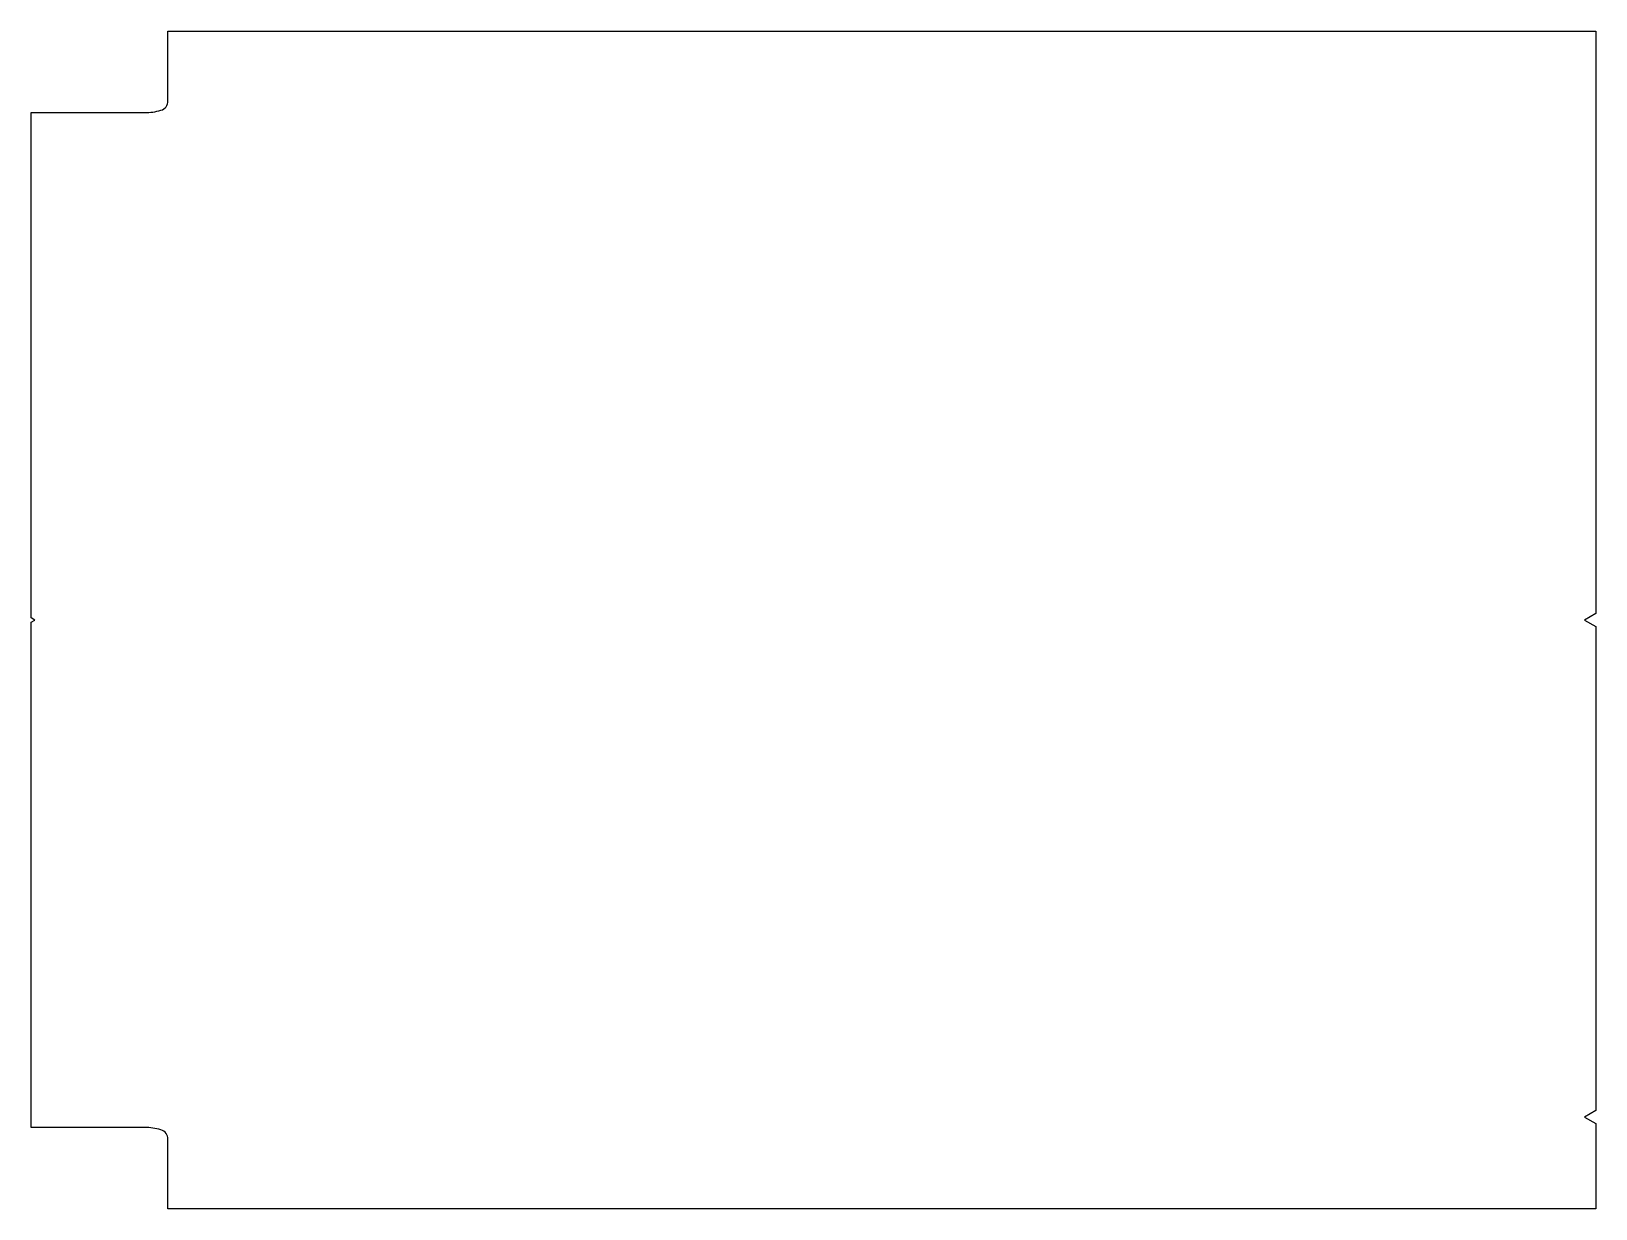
# Model space of a CAD drawing. Header units: millimetres. Extents: x 2611 to 3721, y -757 to 78.
import ezdxf

# ---------------------------------------------------------------- set-up
doc = ezdxf.new("R2010")
doc.units = ezdxf.units.MM

msp = doc.modelspace()

# ---------------------------------------------------------------- linework, layer by layer
for p, q in [((2707.7, 77.9), (3720.7, 77.9)), ((2707.7, 28.6), (2707.7, 77.9)), ((3720.7, 77.9), (3720.7, -335.2)), ((2610.7, -338.3), (2610.7, 20.2)), ((2610.7, 20.2), (2691.2, 20.2)), ((2613.2, -339.8), (2610.7, -338.3)), ((2610.7, -341.2), (2613.2, -339.8)), ((2610.7, -699.8), (2610.7, -341.2)), ((3720.7, -335.2), (3712.7, -339.8)), ((3712.7, -339.8), (3720.7, -344.4)), ((3720.7, -344.4), (3720.7, -687.9)), ((3720.7, -687.9), (3712.7, -692.5)), ((3712.7, -692.5), (3720.7, -697.1)), ((3720.7, -697.1), (3720.7, -757.5)), ((2691.2, -699.8), (2610.7, -699.8)), ((2707.7, -757.5), (2707.7, -708.2)), ((3720.7, -757.5), (2707.7, -757.5))]:
    msp.add_line(p, q)
for centre, radius, start, end in [((2700.7, 28.6), 7, 286.7224, 360), ((2691.2, 60.2), 40, 270, 286.7295), ((2691.2, -739.8), 40, 73.2705, 90), ((2700.7, -708.2), 7, 360, 73.2776)]:
    msp.add_arc(centre, radius, start, end)

doc.saveas('drawing.dxf')
